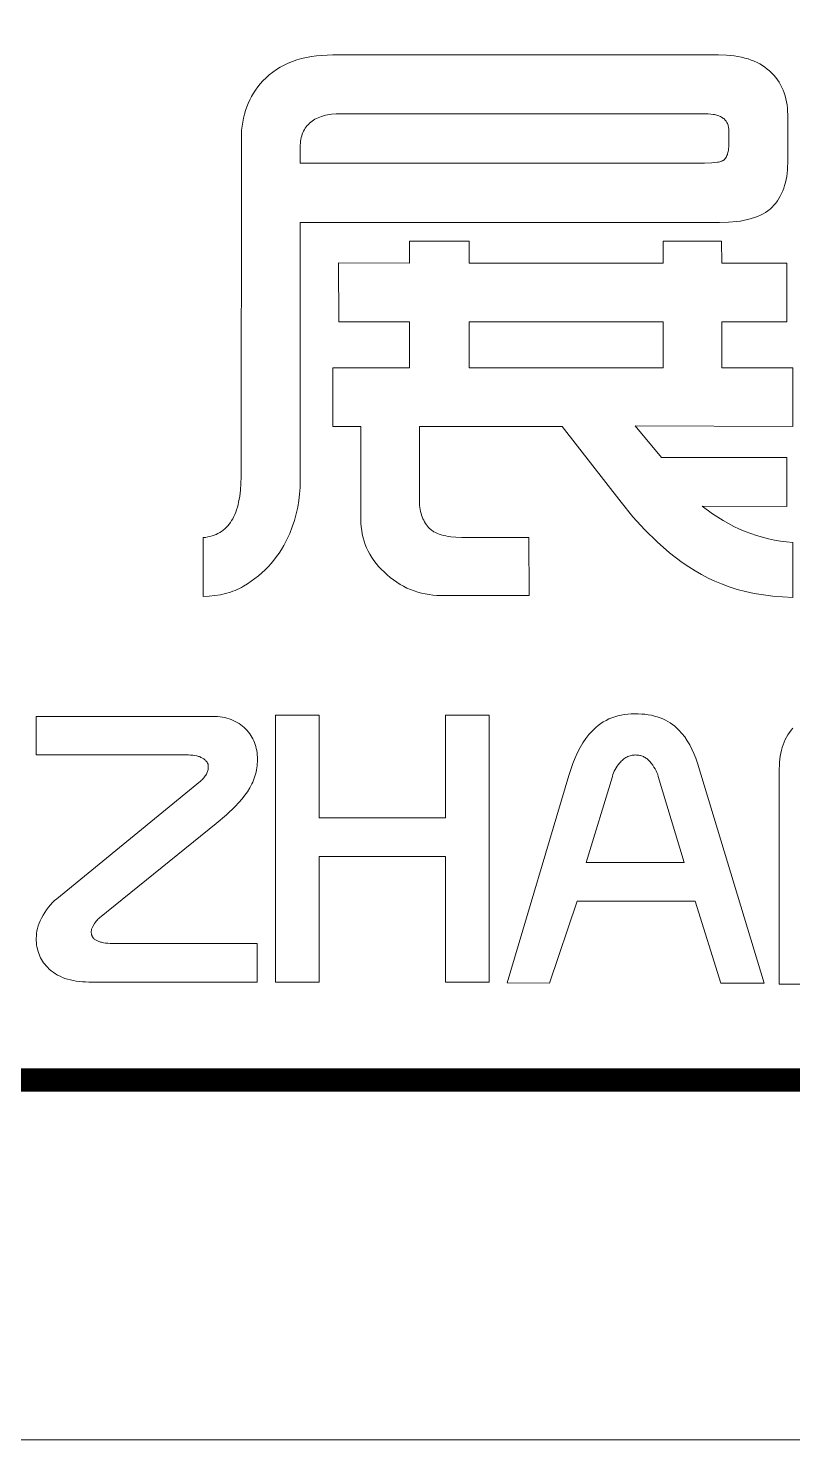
# Model space of a CAD drawing. Header units: millimetres. Extents: x 656 to 1522, y 1 to 298.
# Drawn here: x 709.69 to 720.31, y 0.54 to 20.15 of the extents above; entities that cross this region are included whole.
import ezdxf
from ezdxf.enums import TextEntityAlignment as Align

# ---------------------------------------------------------------- set-up
doc = ezdxf.new("R2010")
doc.units = ezdxf.units.MM
doc.header["$MEASUREMENT"] = 0
for name, color, linetype, lineweight in [('BF-图框', 125, 'Continuous', 15), ('BF-文字说明', 33, 'Continuous', 18), ('BF-电路', 6, 'Continuous', 9)]:
    doc.layers.add(name, color=color, linetype=linetype, lineweight=lineweight)
doc.styles.add('黑体', font='simhei.ttf', dxfattribs={"width": 0.7})

# ---------------------------------------------------------------- blocks, each defined once
blk = doc.blocks.new('BFA3H')
at = {"layer": 'BF-图框', "lineweight": 5}
for p, q in [((57.439, 19.219), (57.51, 19.229)), ((57.51, 19.229), (57.584, 19.236)), ((57.584, 19.236), (57.66, 19.24)), ((57.66, 19.24), (57.738, 19.242)), ((57.738, 19.242), (63.092, 19.242)), ((63.092, 19.242), (63.206, 19.238)), ((63.206, 19.238), (63.26, 19.234)), ((63.26, 19.234), (63.312, 19.228)), ((63.312, 19.228), (63.363, 19.22)), ((56.903, 19.003), (56.953, 19.038)), ((56.953, 19.038), (57.006, 19.071)), ((57.006, 19.071), (57.061, 19.1)), ((57.061, 19.1), (57.118, 19.127)), ((57.118, 19.127), (57.177, 19.151)), ((57.177, 19.151), (57.239, 19.172)), ((57.239, 19.172), (57.303, 19.191)), ((57.303, 19.191), (57.37, 19.206)), ((57.37, 19.206), (57.439, 19.219)), ((63.363, 19.22), (63.412, 19.21)), ((63.412, 19.21), (63.459, 19.199)), ((63.459, 19.199), (63.504, 19.186)), ((63.504, 19.186), (63.547, 19.171)), ((63.547, 19.171), (63.589, 19.155)), ((63.589, 19.155), (63.629, 19.136)), ((63.629, 19.136), (63.668, 19.116)), ((63.668, 19.116), (63.704, 19.095)), ((63.704, 19.095), (63.739, 19.071)), ((63.739, 19.071), (63.772, 19.046)), ((63.772, 19.046), (63.803, 19.019)), ((56.696, 18.798), (56.73, 18.839)), ((56.73, 18.839), (56.767, 18.88)), ((56.767, 18.88), (56.81, 18.923)), ((56.81, 18.923), (56.855, 18.964)), ((56.855, 18.964), (56.903, 19.003)), ((63.803, 19.019), (63.834, 18.99)), ((63.834, 18.99), (63.862, 18.96)), ((63.862, 18.96), (63.889, 18.928)), ((63.889, 18.928), (63.913, 18.896)), ((63.913, 18.896), (63.936, 18.862)), ((63.936, 18.862), (63.956, 18.827)), ((56.584, 18.618), (56.608, 18.665)), ((56.608, 18.665), (56.635, 18.71)), ((56.635, 18.71), (56.665, 18.754)), ((56.665, 18.754), (56.696, 18.798)), ((63.956, 18.827), (63.975, 18.791)), ((63.975, 18.791), (63.992, 18.753)), ((63.992, 18.753), (64.006, 18.715)), ((64.006, 18.715), (64.019, 18.675)), ((64.019, 18.675), (64.03, 18.634)), ((64.03, 18.634), (64.039, 18.592)), ((56.509, 18.417), (56.524, 18.469)), ((56.524, 18.469), (56.542, 18.52)), ((56.542, 18.52), (56.562, 18.569)), ((56.562, 18.569), (56.584, 18.618)), ((64.039, 18.592), (64.046, 18.549)), ((64.046, 18.549), (64.051, 18.504)), ((64.051, 18.504), (64.054, 18.458)), ((64.054, 18.458), (64.055, 18.412)), ((56.471, 18.195), (56.477, 18.252)), ((56.477, 18.252), (56.485, 18.308)), ((56.485, 18.308), (56.496, 18.363)), ((56.496, 18.363), (56.509, 18.417)), ((57.367, 18.243), (57.354, 18.224)), ((57.381, 18.26), (57.367, 18.243)), ((57.397, 18.277), (57.381, 18.26)), ((57.413, 18.293), (57.397, 18.277)), ((57.43, 18.308), (57.413, 18.293)), ((57.448, 18.322), (57.43, 18.308)), ((57.468, 18.336), (57.448, 18.322)), ((57.488, 18.348), (57.468, 18.336)), ((57.51, 18.359), (57.488, 18.348)), ((57.532, 18.37), (57.51, 18.359)), ((57.556, 18.379), (57.532, 18.37)), ((57.581, 18.388), (57.556, 18.379)), ((57.607, 18.396), (57.581, 18.388)), ((57.634, 18.403), (57.607, 18.396)), ((57.662, 18.409), (57.634, 18.403)), ((57.691, 18.414), (57.662, 18.409)), ((57.721, 18.418), (57.691, 18.414)), ((57.785, 18.423), (57.721, 18.418)), ((57.853, 18.425), (57.785, 18.423)), ((62.911, 18.425), (57.853, 18.425)), ((62.951, 18.424), (62.911, 18.425)), ((62.988, 18.421), (62.951, 18.424)), ((63.022, 18.416), (62.988, 18.421)), ((63.039, 18.413), (63.022, 18.416)), ((63.054, 18.41), (63.039, 18.413)), ((63.069, 18.406), (63.054, 18.41)), ((63.084, 18.401), (63.069, 18.406)), ((63.097, 18.397), (63.084, 18.401)), ((63.11, 18.391), (63.097, 18.397)), ((63.123, 18.385), (63.11, 18.391)), ((63.135, 18.379), (63.123, 18.385)), ((63.146, 18.372), (63.135, 18.379)), ((63.156, 18.365), (63.146, 18.372)), ((63.166, 18.357), (63.156, 18.365)), ((63.176, 18.349), (63.166, 18.357)), ((63.184, 18.34), (63.176, 18.349)), ((63.192, 18.331), (63.184, 18.34)), ((63.199, 18.322), (63.192, 18.331)), ((63.206, 18.311), (63.199, 18.322)), ((63.212, 18.301), (63.206, 18.311)), ((63.218, 18.29), (63.212, 18.301)), ((63.222, 18.278), (63.218, 18.29)), ((63.227, 18.266), (63.222, 18.278)), ((63.23, 18.254), (63.227, 18.266)), ((63.233, 18.241), (63.23, 18.254)), ((63.235, 18.228), (63.233, 18.241)), ((64.055, 18.412), (64.055, 17.74)), ((56.462, 13.382), (56.467, 18.076)), ((56.467, 18.076), (56.468, 18.136)), ((56.468, 18.136), (56.471, 18.195)), ((57.294, 18.068), (57.29, 18.042)), ((57.299, 18.093), (57.294, 18.068)), ((57.306, 18.117), (57.299, 18.093)), ((57.313, 18.14), (57.306, 18.117)), ((57.322, 18.162), (57.313, 18.14)), ((57.332, 18.184), (57.322, 18.162)), ((57.343, 18.204), (57.332, 18.184)), ((57.354, 18.224), (57.343, 18.204)), ((63.237, 18.214), (63.235, 18.228)), ((63.238, 18.2), (63.237, 18.214)), ((63.238, 18.185), (63.238, 18.2)), ((63.238, 18.012), (63.238, 18.185)), ((57.284, 17.987), (57.283, 17.958)), ((57.283, 17.958), (57.283, 17.736)), ((57.286, 18.015), (57.284, 17.987)), ((57.29, 18.042), (57.286, 18.015)), ((63.212, 17.844), (63.217, 17.857)), ((63.217, 17.857), (63.221, 17.87)), ((63.221, 17.87), (63.225, 17.885)), ((63.225, 17.885), (63.229, 17.9)), ((63.229, 17.9), (63.232, 17.917)), ((63.232, 17.917), (63.234, 17.934)), ((63.234, 17.934), (63.237, 17.971)), ((63.237, 17.971), (63.238, 18.012)), ((57.283, 17.736), (62.898, 17.74)), ((62.898, 17.74), (63, 17.743)), ((63, 17.743), (63.042, 17.747)), ((63.042, 17.747), (63.079, 17.751)), ((63.079, 17.751), (63.096, 17.754)), ((63.096, 17.754), (63.111, 17.758)), ((63.111, 17.758), (63.124, 17.761)), ((63.124, 17.761), (63.137, 17.765)), ((63.137, 17.765), (63.142, 17.767)), ((63.142, 17.767), (63.147, 17.77)), ((63.147, 17.77), (63.152, 17.772)), ((63.152, 17.772), (63.157, 17.774)), ((63.157, 17.774), (63.161, 17.777)), ((63.161, 17.777), (63.165, 17.779)), ((63.165, 17.779), (63.169, 17.782)), ((63.169, 17.782), (63.172, 17.785)), ((63.172, 17.785), (63.176, 17.789)), ((63.176, 17.789), (63.18, 17.792)), ((63.18, 17.792), (63.184, 17.797)), ((63.184, 17.797), (63.187, 17.801)), ((63.187, 17.801), (63.191, 17.806)), ((63.191, 17.806), (63.194, 17.81)), ((63.194, 17.81), (63.198, 17.815)), ((63.198, 17.815), (63.201, 17.821)), ((63.201, 17.821), (63.204, 17.826)), ((63.204, 17.826), (63.207, 17.832)), ((63.207, 17.832), (63.212, 17.844)), ((64.054, 17.692), (64.051, 17.644)), ((64.055, 17.74), (64.054, 17.692)), ((64.024, 17.469), (64.013, 17.428)), ((64.033, 17.51), (64.024, 17.469)), ((64.041, 17.554), (64.033, 17.51)), ((64.047, 17.598), (64.041, 17.554)), ((64.051, 17.644), (64.047, 17.598)), ((63.952, 17.28), (63.933, 17.247)), ((63.97, 17.315), (63.952, 17.28)), ((63.986, 17.352), (63.97, 17.315)), ((64.001, 17.389), (63.986, 17.352)), ((64.013, 17.428), (64.001, 17.389)), ((63.78, 17.077), (63.748, 17.054)), ((63.796, 17.089), (63.78, 17.077)), ((63.811, 17.101), (63.796, 17.089)), ((63.825, 17.114), (63.811, 17.101)), ((63.838, 17.127), (63.825, 17.114)), ((63.864, 17.155), (63.838, 17.127)), ((63.889, 17.184), (63.864, 17.155)), ((63.912, 17.215), (63.889, 17.184)), ((63.933, 17.247), (63.912, 17.215)), ((63.106, 16.914), (57.283, 16.914)), ((57.283, 16.914), (57.283, 13.323)), ((63.231, 16.917), (63.106, 16.914)), ((63.347, 16.927), (63.231, 16.917)), ((63.401, 16.934), (63.347, 16.927)), ((63.453, 16.944), (63.401, 16.934)), ((63.502, 16.954), (63.453, 16.944)), ((63.549, 16.967), (63.502, 16.954)), ((63.594, 16.981), (63.549, 16.967)), ((63.636, 16.997), (63.594, 16.981)), ((63.676, 17.014), (63.636, 16.997)), ((63.713, 17.034), (63.676, 17.014)), ((63.748, 17.054), (63.713, 17.034)), ((58.802, 16.35), (58.802, 16.656)), ((58.802, 16.656), (59.632, 16.656)), ((59.632, 16.656), (59.632, 16.35)), ((62.324, 16.35), (62.324, 16.656)), ((62.324, 16.656), (63.136, 16.656)), ((63.136, 16.656), (63.141, 16.35)), ((57.822, 15.534), (57.817, 16.355)), ((57.817, 16.355), (58.802, 16.35)), ((59.632, 16.35), (62.324, 16.35)), ((63.141, 16.35), (64.041, 16.35)), ((64.041, 16.35), (64.041, 15.534)), ((58.802, 15.534), (57.822, 15.534)), ((58.802, 14.895), (58.802, 15.534)), ((62.324, 15.534), (59.632, 15.534)), ((59.632, 15.534), (59.632, 14.895)), ((62.324, 14.895), (62.324, 15.534)), ((64.041, 15.534), (63.141, 15.534)), ((63.141, 15.534), (63.141, 14.895)), ((57.738, 14.078), (57.738, 14.895)), ((57.738, 14.895), (58.802, 14.895)), ((59.632, 14.895), (62.324, 14.895)), ((63.141, 14.895), (64.125, 14.895)), ((64.125, 14.895), (64.125, 14.078)), ((58.126, 14.078), (57.738, 14.078)), ((58.126, 12.787), (58.126, 14.078)), ((58.943, 14.078), (58.939, 13.074)), ((60.925, 14.078), (58.943, 14.078)), ((61.741, 13.027), (60.925, 14.078)), ((64.125, 14.078), (61.936, 14.087)), ((61.936, 14.087), (62.302, 13.647)), ((62.302, 13.647), (64.041, 13.647)), ((64.041, 13.647), (64.041, 12.969)), ((56.46, 13.285), (56.462, 13.382)), ((56.444, 13.109), (56.454, 13.194)), ((56.454, 13.194), (56.46, 13.285)), ((57.282, 13.232), (57.276, 13.14)), ((57.283, 13.323), (57.282, 13.232)), ((56.4, 12.922), (56.411, 12.956)), ((56.411, 12.956), (56.421, 12.992)), ((56.421, 12.992), (56.429, 13.03)), ((56.429, 13.03), (56.444, 13.109)), ((57.249, 12.957), (57.228, 12.866)), ((57.265, 13.049), (57.249, 12.957)), ((57.276, 13.14), (57.265, 13.049)), ((58.939, 13.074), (58.941, 13.012)), ((58.941, 13.012), (58.943, 12.982)), ((58.943, 12.982), (58.947, 12.953)), ((58.947, 12.953), (58.951, 12.925)), ((61.905, 12.826), (61.741, 13.027)), ((64.041, 12.969), (62.867, 12.973)), ((62.867, 12.973), (63.01, 12.866)), ((56.314, 12.745), (56.331, 12.771)), ((56.331, 12.771), (56.347, 12.798)), ((56.347, 12.798), (56.362, 12.827)), ((56.362, 12.827), (56.375, 12.857)), ((56.375, 12.857), (56.388, 12.888)), ((56.388, 12.888), (56.4, 12.922)), ((57.203, 12.775), (57.173, 12.684)), ((57.228, 12.866), (57.203, 12.775)), ((58.128, 12.735), (58.126, 12.787)), ((58.951, 12.925), (58.957, 12.898)), ((58.957, 12.898), (58.963, 12.872)), ((58.963, 12.872), (58.971, 12.846)), ((58.971, 12.846), (58.979, 12.822)), ((58.979, 12.822), (58.989, 12.798)), ((58.989, 12.798), (58.999, 12.776)), ((58.999, 12.776), (59.011, 12.754)), ((59.011, 12.754), (59.023, 12.733)), ((62.072, 12.642), (61.905, 12.826)), ((63.01, 12.866), (63.084, 12.818)), ((63.084, 12.818), (63.158, 12.772)), ((63.158, 12.772), (63.233, 12.73)), ((56.031, 12.55), (56.06, 12.558)), ((56.06, 12.558), (56.088, 12.568)), ((56.088, 12.568), (56.115, 12.579)), ((56.115, 12.579), (56.142, 12.592)), ((56.142, 12.592), (56.167, 12.606)), ((56.167, 12.606), (56.191, 12.621)), ((56.191, 12.621), (56.214, 12.638)), ((56.214, 12.638), (56.236, 12.657)), ((56.236, 12.657), (56.257, 12.676)), ((56.257, 12.676), (56.277, 12.698)), ((56.277, 12.698), (56.296, 12.721)), ((56.296, 12.721), (56.314, 12.745)), ((57.138, 12.594), (57.112, 12.536)), ((57.173, 12.684), (57.138, 12.594)), ((58.131, 12.683), (58.128, 12.735)), ((58.138, 12.632), (58.131, 12.683)), ((58.146, 12.583), (58.138, 12.632)), ((58.158, 12.534), (58.146, 12.583)), ((59.023, 12.733), (59.037, 12.713)), ((59.037, 12.713), (59.051, 12.694)), ((59.051, 12.694), (59.067, 12.676)), ((59.067, 12.676), (59.075, 12.668)), ((59.075, 12.668), (59.083, 12.659)), ((59.083, 12.659), (59.092, 12.652)), ((59.092, 12.652), (59.101, 12.644)), ((59.101, 12.644), (59.11, 12.637)), ((59.11, 12.637), (59.12, 12.629)), ((59.12, 12.629), (59.131, 12.623)), ((59.131, 12.623), (59.142, 12.616)), ((59.142, 12.616), (59.165, 12.604)), ((59.165, 12.604), (59.19, 12.592)), ((59.19, 12.592), (59.216, 12.582)), ((59.216, 12.582), (59.244, 12.573)), ((59.244, 12.573), (59.274, 12.565)), ((59.274, 12.565), (59.306, 12.558)), ((59.306, 12.558), (59.339, 12.552)), ((59.339, 12.552), (59.374, 12.547)), ((62.242, 12.475), (62.072, 12.642)), ((63.233, 12.73), (63.309, 12.69)), ((63.309, 12.69), (63.386, 12.654)), ((63.386, 12.654), (63.464, 12.621)), ((63.464, 12.621), (63.543, 12.591)), ((63.543, 12.591), (63.623, 12.564)), ((63.623, 12.564), (63.705, 12.54)), ((55.937, 12.535), (55.969, 12.538)), ((55.937, 11.718), (55.937, 12.535)), ((55.969, 12.538), (56, 12.544)), ((56, 12.544), (56.031, 12.55)), ((57.025, 12.372), (56.992, 12.321)), ((57.056, 12.425), (57.025, 12.372)), ((57.085, 12.48), (57.056, 12.425)), ((57.112, 12.536), (57.085, 12.48)), ((58.172, 12.486), (58.158, 12.534)), ((58.188, 12.439), (58.172, 12.486)), ((58.207, 12.393), (58.188, 12.439)), ((58.228, 12.348), (58.207, 12.393)), ((59.374, 12.547), (59.448, 12.541)), ((59.448, 12.541), (59.53, 12.539)), ((59.53, 12.539), (60.462, 12.539)), ((60.462, 12.539), (60.466, 11.732)), ((62.415, 12.325), (62.242, 12.475)), ((63.705, 12.54), (63.787, 12.52)), ((63.787, 12.52), (63.87, 12.502)), ((63.87, 12.502), (63.954, 12.488)), ((63.954, 12.488), (64.039, 12.477)), ((64.039, 12.477), (64.125, 12.468)), ((64.125, 12.468), (64.125, 11.705)), ((56.88, 12.176), (56.839, 12.131)), ((56.919, 12.223), (56.88, 12.176)), ((56.957, 12.271), (56.919, 12.223)), ((56.992, 12.321), (56.957, 12.271)), ((58.252, 12.304), (58.228, 12.348)), ((58.279, 12.261), (58.252, 12.304)), ((58.308, 12.218), (58.279, 12.261)), ((58.339, 12.177), (58.308, 12.218)), ((58.373, 12.136), (58.339, 12.177)), ((62.591, 12.191), (62.415, 12.325)), ((62.68, 12.131), (62.591, 12.191)), ((56.656, 11.966), (56.605, 11.929)), ((56.705, 12.005), (56.656, 11.966)), ((56.752, 12.045), (56.705, 12.005)), ((56.796, 12.087), (56.752, 12.045)), ((56.839, 12.131), (56.796, 12.087)), ((58.41, 12.097), (58.373, 12.136)), ((58.449, 12.058), (58.41, 12.097)), ((58.492, 12.019), (58.449, 12.058)), ((58.535, 11.982), (58.492, 12.019)), ((58.58, 11.947), (58.535, 11.982)), ((62.769, 12.074), (62.68, 12.131)), ((62.86, 12.022), (62.769, 12.074)), ((62.951, 11.974), (62.86, 12.022)), ((63.044, 11.93), (62.951, 11.974)), ((56.315, 11.778), (56.247, 11.758)), ((56.348, 11.789), (56.315, 11.778)), ((56.38, 11.801), (56.348, 11.789)), ((56.41, 11.814), (56.38, 11.801)), ((56.44, 11.829), (56.41, 11.814)), ((56.469, 11.844), (56.44, 11.829)), ((56.497, 11.86), (56.469, 11.844)), ((56.552, 11.894), (56.497, 11.86)), ((56.605, 11.929), (56.552, 11.894)), ((58.625, 11.915), (58.58, 11.947)), ((58.672, 11.886), (58.625, 11.915)), ((58.719, 11.859), (58.672, 11.886)), ((58.767, 11.835), (58.719, 11.859)), ((58.816, 11.813), (58.767, 11.835)), ((58.866, 11.794), (58.816, 11.813)), ((58.917, 11.778), (58.866, 11.794)), ((58.968, 11.763), (58.917, 11.778)), ((63.136, 11.891), (63.044, 11.93)), ((63.243, 11.851), (63.136, 11.891)), ((63.354, 11.816), (63.243, 11.851)), ((63.47, 11.786), (63.354, 11.816)), ((63.591, 11.76), (63.47, 11.786)), ((56.02, 11.723), (55.937, 11.718)), ((56.099, 11.731), (56.02, 11.723)), ((56.175, 11.742), (56.099, 11.731)), ((56.247, 11.758), (56.175, 11.742)), ((59.021, 11.752), (58.968, 11.763)), ((59.074, 11.743), (59.021, 11.752)), ((59.128, 11.737), (59.074, 11.743)), ((59.183, 11.733), (59.128, 11.737)), ((59.239, 11.732), (59.183, 11.733)), ((60.466, 11.732), (59.239, 11.732)), ((63.717, 11.739), (63.591, 11.76)), ((63.848, 11.723), (63.717, 11.739)), ((63.984, 11.712), (63.848, 11.723)), ((64.125, 11.705), (63.984, 11.712)), ((53.618, 9.515), (53.618, 10.051)), ((53.618, 10.051), (56.068, 10.051)), ((56.068, 10.051), (56.103, 10.051)), ((56.103, 10.051), (56.137, 10.049)), ((56.137, 10.049), (56.171, 10.045)), ((56.171, 10.045), (56.203, 10.04)), ((56.203, 10.04), (56.235, 10.034)), ((56.235, 10.034), (56.266, 10.027)), ((56.266, 10.027), (56.296, 10.018)), ((56.296, 10.018), (56.326, 10.007)), ((56.326, 10.007), (56.354, 9.995)), ((56.943, 6.36), (56.943, 10.067)), ((56.943, 10.067), (57.547, 10.067)), ((57.547, 10.067), (57.547, 8.642)), ((59.303, 8.642), (59.303, 10.067)), ((59.303, 10.067), (59.907, 10.067)), ((59.907, 10.067), (59.907, 6.36)), ((61.532, 9.996), (61.571, 10.015)), ((61.571, 10.015), (61.612, 10.032)), ((61.612, 10.032), (61.653, 10.047)), ((61.653, 10.047), (61.696, 10.059)), ((61.696, 10.059), (61.741, 10.07)), ((61.741, 10.07), (61.786, 10.077)), ((61.786, 10.077), (61.833, 10.083)), ((61.833, 10.083), (61.881, 10.087)), ((61.881, 10.087), (61.931, 10.088)), ((61.931, 10.088), (61.98, 10.087)), ((61.98, 10.087), (62.027, 10.084)), ((62.027, 10.084), (62.073, 10.08)), ((62.073, 10.08), (62.118, 10.074)), ((62.118, 10.074), (62.162, 10.066)), ((62.162, 10.066), (62.204, 10.056)), ((62.204, 10.056), (62.244, 10.044)), ((62.244, 10.044), (62.283, 10.031)), ((62.283, 10.031), (62.321, 10.016)), ((62.321, 10.016), (62.357, 9.999)), ((56.354, 9.995), (56.382, 9.982)), ((56.382, 9.982), (56.408, 9.968)), ((56.408, 9.968), (56.434, 9.952)), ((56.434, 9.952), (56.459, 9.934)), ((56.459, 9.934), (56.484, 9.916)), ((56.484, 9.916), (56.507, 9.896)), ((56.507, 9.896), (56.53, 9.874)), ((56.53, 9.874), (56.549, 9.853)), ((56.549, 9.853), (56.567, 9.832)), ((56.567, 9.832), (56.584, 9.81)), ((56.584, 9.81), (56.6, 9.787)), ((61.295, 9.799), (61.325, 9.834)), ((61.325, 9.834), (61.356, 9.866)), ((61.356, 9.866), (61.389, 9.897)), ((61.389, 9.897), (61.423, 9.925)), ((61.423, 9.925), (61.458, 9.951)), ((61.458, 9.951), (61.494, 9.975)), ((61.494, 9.975), (61.532, 9.996)), ((62.357, 9.999), (62.392, 9.981)), ((62.392, 9.981), (62.425, 9.961)), ((62.425, 9.961), (62.457, 9.939)), ((62.457, 9.939), (62.488, 9.915)), ((62.488, 9.915), (62.517, 9.889)), ((62.517, 9.889), (62.545, 9.862)), ((62.545, 9.862), (62.586, 9.815)), ((62.586, 9.815), (62.625, 9.766)), ((64.059, 9.796), (64.08, 9.827)), ((64.08, 9.827), (64.102, 9.858)), ((64.102, 9.858), (64.127, 9.887)), ((56.6, 9.787), (56.614, 9.763)), ((56.614, 9.763), (56.627, 9.739)), ((56.627, 9.739), (56.639, 9.713)), ((56.639, 9.713), (56.65, 9.687)), ((56.65, 9.687), (56.659, 9.66)), ((56.659, 9.66), (56.667, 9.633)), ((56.667, 9.633), (56.674, 9.605)), ((61.137, 9.55), (61.173, 9.619)), ((61.173, 9.619), (61.211, 9.684)), ((61.211, 9.684), (61.252, 9.743)), ((61.252, 9.743), (61.295, 9.799)), ((62.625, 9.766), (62.661, 9.713)), ((62.661, 9.713), (62.694, 9.656)), ((62.694, 9.656), (62.725, 9.597)), ((63.969, 9.582), (63.98, 9.62)), ((63.98, 9.62), (63.992, 9.658)), ((63.992, 9.658), (64.007, 9.694)), ((64.007, 9.694), (64.022, 9.73)), ((64.022, 9.73), (64.04, 9.763)), ((64.04, 9.763), (64.059, 9.796)), ((55.731, 9.515), (53.618, 9.515)), ((55.762, 9.514), (55.731, 9.515)), ((55.792, 9.511), (55.762, 9.514)), ((55.821, 9.508), (55.792, 9.511)), ((55.847, 9.502), (55.821, 9.508)), ((55.86, 9.499), (55.847, 9.502)), ((55.872, 9.496), (55.86, 9.499)), ((55.884, 9.492), (55.872, 9.496)), ((55.895, 9.487), (55.884, 9.492)), ((55.906, 9.482), (55.895, 9.487)), ((55.916, 9.477), (55.906, 9.482)), ((55.926, 9.472), (55.916, 9.477)), ((55.936, 9.466), (55.926, 9.472)), ((55.945, 9.46), (55.936, 9.466)), ((55.953, 9.454), (55.945, 9.46)), ((55.961, 9.448), (55.953, 9.454)), ((55.968, 9.442), (55.961, 9.448)), ((55.974, 9.435), (55.968, 9.442)), ((55.98, 9.429), (55.974, 9.435)), ((55.985, 9.422), (55.98, 9.429)), ((55.99, 9.415), (55.985, 9.422)), ((55.995, 9.408), (55.99, 9.415)), ((56.674, 9.605), (56.68, 9.576)), ((56.68, 9.576), (56.684, 9.546)), ((56.684, 9.546), (56.687, 9.515)), ((56.687, 9.515), (56.689, 9.484)), ((56.689, 9.422), (56.688, 9.393)), ((56.689, 9.484), (56.69, 9.452)), ((56.69, 9.452), (56.689, 9.422)), ((61.071, 9.398), (61.103, 9.477)), ((61.103, 9.477), (61.137, 9.55)), ((61.743, 9.427), (61.731, 9.414)), ((61.755, 9.439), (61.743, 9.427)), ((61.768, 9.45), (61.755, 9.439)), ((61.781, 9.46), (61.768, 9.45)), ((61.794, 9.47), (61.781, 9.46)), ((61.808, 9.478), (61.794, 9.47)), ((61.821, 9.486), (61.808, 9.478)), ((61.835, 9.493), (61.821, 9.486)), ((61.85, 9.498), (61.835, 9.493)), ((61.865, 9.503), (61.85, 9.498)), ((61.88, 9.507), (61.865, 9.503)), ((61.895, 9.511), (61.88, 9.507)), ((61.911, 9.513), (61.895, 9.511)), ((61.927, 9.514), (61.911, 9.513)), ((61.943, 9.515), (61.927, 9.514)), ((61.957, 9.514), (61.943, 9.515)), ((61.972, 9.513), (61.957, 9.514)), ((61.986, 9.511), (61.972, 9.513)), ((62, 9.509), (61.986, 9.511)), ((62.013, 9.506), (62, 9.509)), ((62.026, 9.502), (62.013, 9.506)), ((62.039, 9.497), (62.026, 9.502)), ((62.051, 9.492), (62.039, 9.497)), ((62.063, 9.486), (62.051, 9.492)), ((62.075, 9.479), (62.063, 9.486)), ((62.087, 9.472), (62.075, 9.479)), ((62.098, 9.464), (62.087, 9.472)), ((62.109, 9.455), (62.098, 9.464)), ((62.119, 9.446), (62.109, 9.455)), ((62.129, 9.435), (62.119, 9.446)), ((62.139, 9.424), (62.129, 9.435)), ((62.16, 9.399), (62.139, 9.424)), ((62.725, 9.597), (62.753, 9.535)), ((62.753, 9.535), (62.779, 9.469)), ((62.779, 9.469), (62.802, 9.4)), ((63.942, 9.414), (63.947, 9.458)), ((63.947, 9.458), (63.952, 9.5)), ((63.952, 9.5), (63.96, 9.542)), ((63.96, 9.542), (63.969, 9.582)), ((55.957, 9.211), (55.966, 9.223)), ((55.966, 9.223), (55.974, 9.235)), ((55.974, 9.235), (55.981, 9.248)), ((55.981, 9.248), (55.988, 9.261)), ((55.988, 9.261), (55.993, 9.274)), ((55.993, 9.274), (55.998, 9.287)), ((55.996, 9.404), (55.995, 9.408)), ((55.998, 9.401), (55.996, 9.404)), ((56, 9.397), (55.998, 9.401)), ((55.998, 9.287), (56.002, 9.3)), ((56.001, 9.393), (56, 9.397)), ((56.003, 9.39), (56.001, 9.393)), ((56.002, 9.3), (56.005, 9.313)), ((56.004, 9.386), (56.003, 9.39)), ((56.005, 9.382), (56.004, 9.386)), ((56.006, 9.378), (56.005, 9.382)), ((56.005, 9.313), (56.007, 9.327)), ((56.007, 9.374), (56.006, 9.378)), ((56.007, 9.37), (56.007, 9.374)), ((56.008, 9.366), (56.007, 9.37)), ((56.007, 9.327), (56.008, 9.34)), ((56.008, 9.362), (56.008, 9.366)), ((56.008, 9.358), (56.008, 9.362)), ((56.008, 9.354), (56.008, 9.358)), ((56.008, 9.34), (56.008, 9.354)), ((56.655, 9.222), (56.646, 9.194)), ((56.664, 9.25), (56.655, 9.222)), ((56.671, 9.278), (56.664, 9.25)), ((56.676, 9.307), (56.671, 9.278)), ((56.681, 9.335), (56.676, 9.307)), ((56.685, 9.364), (56.681, 9.335)), ((56.688, 9.393), (56.685, 9.364)), ((60.161, 6.347), (61.013, 9.228)), ((61.013, 9.228), (61.041, 9.315)), ((61.041, 9.315), (61.071, 9.398)), ((61.628, 9.242), (61.62, 9.218)), ((61.637, 9.266), (61.628, 9.242)), ((61.647, 9.29), (61.637, 9.266)), ((61.659, 9.313), (61.647, 9.29)), ((61.672, 9.336), (61.659, 9.313)), ((61.687, 9.358), (61.672, 9.336)), ((61.702, 9.379), (61.687, 9.358)), ((61.719, 9.4), (61.702, 9.379)), ((61.731, 9.414), (61.719, 9.4)), ((62.18, 9.373), (62.16, 9.399)), ((62.197, 9.347), (62.18, 9.373)), ((62.213, 9.322), (62.197, 9.347)), ((62.227, 9.296), (62.213, 9.322)), ((62.239, 9.27), (62.227, 9.296)), ((62.25, 9.244), (62.239, 9.27)), ((62.258, 9.218), (62.25, 9.244)), ((62.802, 9.4), (63.73, 6.344)), ((63.939, 9.323), (63.94, 9.369)), ((63.939, 6.329), (63.939, 9.323)), ((63.94, 9.369), (63.942, 9.414)), ((53.902, 7.518), (55.899, 9.153)), ((55.899, 9.153), (55.913, 9.164)), ((55.913, 9.164), (55.925, 9.175)), ((55.925, 9.175), (55.936, 9.187)), ((55.936, 9.187), (55.947, 9.199)), ((55.947, 9.199), (55.957, 9.211)), ((56.584, 9.058), (56.552, 9.005)), ((56.612, 9.112), (56.584, 9.058)), ((56.625, 9.139), (56.612, 9.112)), ((56.636, 9.167), (56.625, 9.139)), ((56.646, 9.194), (56.636, 9.167)), ((61.62, 9.218), (61.256, 8.022)), ((62.615, 8.022), (62.258, 9.218)), ((56.431, 8.854), (56.38, 8.8)), ((56.477, 8.906), (56.431, 8.854)), ((56.517, 8.956), (56.477, 8.906)), ((56.552, 9.005), (56.517, 8.956)), ((56.259, 8.685), (56.115, 8.563)), ((56.38, 8.8), (56.259, 8.685)), ((57.547, 8.642), (59.303, 8.642)), ((56.115, 8.563), (54.496, 7.251)), ((59.303, 8.105), (57.547, 8.105)), ((57.547, 8.105), (57.547, 6.36)), ((59.303, 6.36), (59.303, 8.105)), ((61.256, 8.022), (62.615, 8.022)), ((53.815, 7.433), (53.843, 7.464)), ((53.843, 7.464), (53.872, 7.492)), ((53.872, 7.492), (53.902, 7.518)), ((61.129, 7.485), (60.748, 6.344)), ((62.768, 7.485), (61.129, 7.485)), ((63.125, 6.344), (62.768, 7.485)), ((53.691, 7.246), (53.714, 7.288)), ((53.714, 7.288), (53.737, 7.328)), ((53.737, 7.328), (53.762, 7.365)), ((53.762, 7.365), (53.788, 7.4)), ((53.788, 7.4), (53.815, 7.433)), ((53.622, 7.035), (53.628, 7.07)), ((53.628, 7.07), (53.636, 7.105)), ((53.636, 7.105), (53.646, 7.141)), ((53.646, 7.141), (53.659, 7.176)), ((53.659, 7.176), (53.674, 7.211)), ((53.674, 7.211), (53.691, 7.246)), ((54.383, 7.075), (54.382, 7.065)), ((54.382, 7.065), (54.382, 7.055)), ((54.385, 7.085), (54.383, 7.075)), ((54.387, 7.095), (54.385, 7.085)), ((54.391, 7.104), (54.387, 7.095)), ((54.394, 7.114), (54.391, 7.104)), ((54.399, 7.123), (54.394, 7.114)), ((54.404, 7.132), (54.399, 7.123)), ((54.429, 7.173), (54.404, 7.132)), ((54.441, 7.19), (54.429, 7.173)), ((54.452, 7.206), (54.441, 7.19)), ((54.464, 7.22), (54.452, 7.206)), ((54.475, 7.232), (54.464, 7.22)), ((54.485, 7.243), (54.475, 7.232)), ((54.491, 7.247), (54.485, 7.243)), ((54.496, 7.251), (54.491, 7.247)), ((53.618, 6.965), (53.619, 7)), ((53.618, 6.935), (53.618, 6.965)), ((53.62, 6.906), (53.618, 6.935)), ((53.619, 7), (53.622, 7.035)), ((53.623, 6.878), (53.62, 6.906)), ((53.628, 6.85), (53.623, 6.878)), ((54.382, 7.055), (54.382, 7.045)), ((54.382, 7.045), (54.383, 7.036)), ((54.383, 7.036), (54.385, 7.026)), ((54.385, 7.026), (54.386, 7.022)), ((54.386, 7.022), (54.387, 7.018)), ((54.387, 7.018), (54.388, 7.013)), ((54.388, 7.013), (54.389, 7.009)), ((54.389, 7.009), (54.391, 7.005)), ((54.391, 7.005), (54.393, 7.001)), ((54.393, 7.001), (54.394, 6.997)), ((54.394, 6.997), (54.396, 6.993)), ((54.396, 6.993), (54.398, 6.989)), ((54.398, 6.989), (54.401, 6.986)), ((54.401, 6.986), (54.403, 6.982)), ((54.403, 6.982), (54.406, 6.978)), ((54.406, 6.978), (54.408, 6.975)), ((54.408, 6.975), (54.411, 6.971)), ((54.411, 6.971), (54.414, 6.968)), ((54.414, 6.968), (54.417, 6.965)), ((54.417, 6.965), (54.424, 6.958)), ((54.424, 6.958), (54.431, 6.952)), ((54.431, 6.952), (54.439, 6.947)), ((54.439, 6.947), (54.448, 6.941)), ((54.448, 6.941), (54.457, 6.936)), ((54.457, 6.936), (54.467, 6.931)), ((54.467, 6.931), (54.477, 6.927)), ((54.477, 6.927), (54.488, 6.923)), ((54.488, 6.923), (54.499, 6.919)), ((54.499, 6.919), (54.511, 6.915)), ((54.511, 6.915), (54.524, 6.912)), ((54.524, 6.912), (54.55, 6.907)), ((54.55, 6.907), (54.58, 6.902)), ((54.58, 6.902), (54.611, 6.899)), ((54.611, 6.899), (54.645, 6.897)), ((54.645, 6.897), (54.681, 6.897)), ((54.681, 6.897), (56.685, 6.897)), ((56.685, 6.897), (56.685, 6.36)), ((53.633, 6.823), (53.628, 6.85)), ((53.64, 6.797), (53.633, 6.823)), ((53.648, 6.771), (53.64, 6.797)), ((53.657, 6.746), (53.648, 6.771)), ((53.667, 6.721), (53.657, 6.746)), ((53.678, 6.697), (53.667, 6.721)), ((53.691, 6.674), (53.678, 6.697)), ((53.705, 6.651), (53.691, 6.674)), ((53.72, 6.629), (53.705, 6.651)), ((53.736, 6.608), (53.72, 6.629)), ((53.754, 6.587), (53.736, 6.608)), ((53.773, 6.566), (53.754, 6.587)), ((53.799, 6.541), (53.773, 6.566)), ((53.826, 6.518), (53.799, 6.541)), ((53.854, 6.496), (53.826, 6.518)), ((53.884, 6.476), (53.854, 6.496)), ((53.915, 6.457), (53.884, 6.476)), ((53.948, 6.44), (53.915, 6.457)), ((53.982, 6.425), (53.948, 6.44)), ((54.017, 6.411), (53.982, 6.425)), ((54.054, 6.399), (54.017, 6.411)), ((54.092, 6.389), (54.054, 6.399)), ((54.131, 6.38), (54.092, 6.389)), ((54.172, 6.373), (54.131, 6.38)), ((54.214, 6.367), (54.172, 6.373)), ((54.258, 6.363), (54.214, 6.367)), ((54.303, 6.361), (54.258, 6.363)), ((54.349, 6.36), (54.303, 6.361)), ((56.685, 6.36), (54.349, 6.36)), ((57.547, 6.36), (56.943, 6.36)), ((59.907, 6.36), (59.303, 6.36)), ((60.748, 6.344), (60.161, 6.347)), ((63.73, 6.344), (63.125, 6.344)), ((64.543, 6.329), (63.939, 6.329))]:
    blk.add_line(p, q, dxfattribs=at)
at = {"layer": 'BF-图框'}
blk.add_line((5, 5), (415, 5), dxfattribs=at)
at = {"layer": 'BF-图框', "const_width": 0.322}
blk.add_lwpolyline([(415, 292), (415, 5), (5, 5), (5, 292)], close=True, dxfattribs=at)
at = {"layer": 'BF-电路', "color": 6, "ltscale": 2}
blk.add_lwpolyline([(420, 297), (420, 0), (0, 0), (0, 297)], close=True, dxfattribs=at)
at = {"layer": 'BF-文字说明', "style": '黑体'}
for tag, p in [('页码', (404.152, 288)), ('铝材颜色', (404.152, 280)), ('设计部门', (246.032, 17)), ('设计人员', (295.075, 17)), ('现场勘测', (345.618, 17)), ('日期', (187.966, 9)), ('深化部门', (246.032, 9)), ('图纸深化', (295.075, 9)), ('联系电话', (345.618, 9))]:
    blk.add_attdef(tag, text='', height=3, dxfattribs=at).set_placement(p, align=Align.MIDDLE_CENTER)
blk.add_attdef('工程名称', text='', height=3, dxfattribs=at).set_placement((112.474, 14.631), align=Align.BOTTOM_LEFT)
at = {"layer": 'BF-文字说明', "style": '黑体', "width": 0.9}
blk.add_attdef('图名', text='', height=3, dxfattribs=at).set_placement((387.564, 13), align=Align.MIDDLE_CENTER)
at = {"layer": 'BF-文字说明', "style": '黑体'}
blk.add_attdef('比例', text='', height=3, dxfattribs=at).set_placement((122.209, 9), align=Align.MIDDLE_LEFT)

msp = doc.modelspace()

# ---------------------------------------------------------------- block references
at = {"layer": 'BF-图框'}
msp.add_blockref('BFA3H', (656.182, 0.541), dxfattribs=at)

doc.saveas('drawing.dxf')
